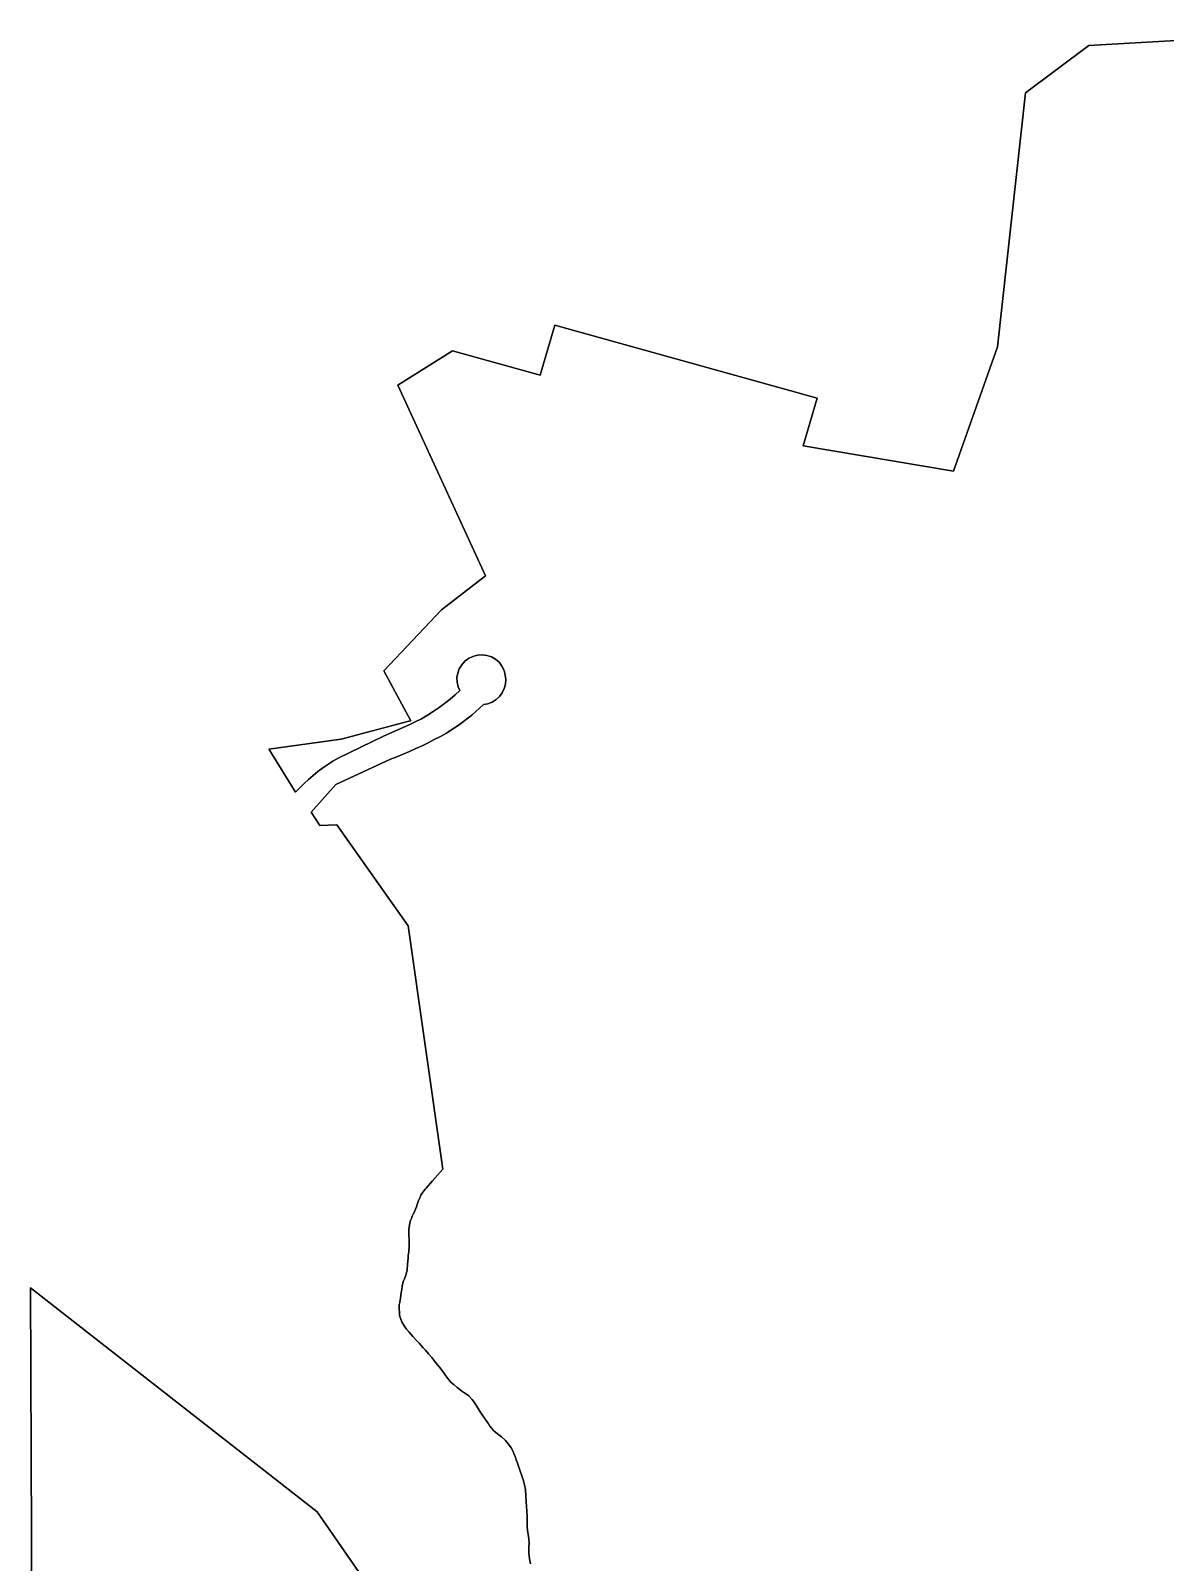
# Model space of a CAD drawing. Header units: inches. Extents: x 11258954 to 11313122, y 3645444 to 3695200.
# Drawn here: x 11270349 to 11272766, y 3675451 to 3678712 of the extents above; entities that cross this region are included whole.
import ezdxf

# ---------------------------------------------------------------- set-up
doc = ezdxf.new("R2010")
doc.units = ezdxf.units.IN
doc.header["$MEASUREMENT"] = 0
doc.layers.add('SchoolZone_Elementary', color=251, linetype='Continuous')

msp = doc.modelspace()

# ---------------------------------------------------------------- linework, layer by layer
at = {"layer": 'SchoolZone_Elementary'}
for points in [[(11273160.9495, 3678712.103, 0), (11272603.2475, 3678680.434, 0), (11272468.2795, 3678579.893, 0), (11272408.2145, 3678038.716, 0), (11272314.428, 3677774.36, 0), (11271994.33, 3677828.213, 0), (11272024.1175, 3677929.5915, 0), (11271465.2085, 3678084.708, 0), (11271433.9915, 3677978.472, 0), (11271247.5035, 3678029.956, 0), (11271130.7315, 3677957.335, 0), (11271317.8165, 3677551.057, 0), (11271223.748, 3677479.1565, 0), (11271100.823, 3677348.9475, 0), (11271158.416, 3677242.5405, 0), (11271154.519, 3677241.514, 0), (11271010.609, 3677203.602, 0), (11270856.4405, 3677182.188, 0), (11270857.0245, 3677181.243, 0), (11270913.1565, 3677090.375, 0), (11270922.125, 3677099.875, 0), (11270931.344, 3677109, 0), (11270940.875, 3677117.8125, 0), (11270950.6875, 3677126.25, 0), (11270960.7815, 3677134.375, 0), (11270971.1565, 3677142.125, 0), (11270981.7815, 3677149.5625, 0), (11270992.6565, 3677156.625, 0), (11271003.7815, 3677163.3125, 0), (11271100.094, 3677209.75, 0), (11271154.9065, 3677233.75, 0), (11271168.219, 3677240.125, 0), (11271181.2815, 3677247, 0), (11271194.0625, 3677254.375, 0), (11271206.5625, 3677262.25, 0), (11271218.75, 3677270.5625, 0), (11271230.625, 3677279.3125, 0), (11271242.1565, 3677288.5, 0), (11271253.344, 3677298.125, 0), (11271262.844, 3677306.9375, 0), (11271259.2815, 3677315, 0), (11271257.094, 3677324.625, 0), (11271256.8125, 3677334.5, 0), (11271258.4375, 3677344.25, 0), (11271261.9065, 3677353.5, 0), (11271267.094, 3677361.9375, 0), (11271273.8125, 3677369.1875, 0), (11271281.8125, 3677375, 0), (11271290.7815, 3677379.1875, 0), (11271300.469, 3677382.125, 0), (11271310.5625, 3677383.0625, 0), (11271320.625, 3677381.9375, 0), (11271330.2815, 3677378.8125, 0), (11271339.094, 3677373.8125, 0), (11271346.719, 3677367.125, 0), (11271352.844, 3677359.0625, 0), (11271357.1875, 3677349.875, 0), (11271359.594, 3677340, 0), (11271360.8125, 3677330.25, 0), (11271360.1565, 3677320.5, 0), (11271357.6565, 3677311, 0), (11271353.4375, 3677302.1875, 0), (11271347.625, 3677294.3125, 0), (11271340.4375, 3677287.625, 0), (11271332.125, 3677282.4375, 0), (11271323, 3677278.875, 0), (11271313.1875, 3677276.9375, 0), (11271305.125, 3677269.375, 0), (11271296.875, 3677262, 0), (11271288.4375, 3677254.875, 0), (11271279.8125, 3677247.9375, 0), (11271271.0315, 3677241.1875, 0), (11271262.094, 3677234.6875, 0), (11271253, 3677228.375, 0), (11271243.75, 3677222.3125, 0), (11271234.344, 3677216.4375, 0), (11271221.5625, 3677209.375, 0), (11271208.6565, 3677202.5625, 0), (11271195.6565, 3677195.9375, 0), (11271182.5315, 3677189.5, 0), (11271169.3125, 3677183.3125, 0), (11271156, 3677177.3125, 0), (11271142.594, 3677171.5625, 0), (11271129.094, 3677166, 0), (11271115.5, 3677160.6875, 0), (11270998.6565, 3677106.875, 0), (11270946.594, 3677048.1875, 0), (11270964.5315, 3677019.625, 0), (11271001.3595, 3677021.2235, 0), (11271152.8465, 3676805.72, 0), (11271226.5065, 3676288.105, 0), (11271204.7655, 3676262.8975, 0), (11271191.594, 3676247.625, 0), (11271189.469, 3676245.0625, 0), (11271187.094, 3676242.1875, 0), (11271184.875, 3676239.375, 0), (11271182.9375, 3676236.875, 0), (11271180.1875, 3676232.375, 0), (11271177.594, 3676226.9375, 0), (11271175.344, 3676221.4375, 0), (11271173.719, 3676216.875, 0), (11271172.2815, 3676212.75, 0), (11271170.469, 3676207.8125, 0), (11271168.375, 3676202.4375, 0), (11271166.125, 3676197.0625, 0), (11271163.9375, 3676192.125, 0), (11271161.8125, 3676187.4375, 0), (11271159.844, 3676182.8125, 0), (11271158.125, 3676178.25, 0), (11271156.8125, 3676173.6875, 0), (11271155.6875, 3676168.6875, 0), (11271154.844, 3676163.9375, 0), (11271154.3125, 3676160.0625, 0), (11271154.1565, 3676156, 0), (11271154.375, 3676151.0625, 0), (11271154.75, 3676145.625, 0), (11271155.125, 3676140.25, 0), (11271155.2815, 3676136.4375, 0), (11271155.3125, 3676132.75, 0), (11271155.2815, 3676129.125, 0), (11271155.125, 3676125.4375, 0), (11271154.844, 3676120.8125, 0), (11271154.4375, 3676115.9375, 0), (11271154.0625, 3676111.5, 0), (11271153.719, 3676108.25, 0), (11271153.3125, 3676104, 0), (11271152.844, 3676098.375, 0), (11271152.375, 3676092, 0), (11271151.9065, 3676085.625, 0), (11271151.5625, 3676081.0625, 0), (11271151.1565, 3676076.6875, 0), (11271150.594, 3676072.4375, 0), (11271149.719, 3676068, 0), (11271148.6565, 3676064.0625, 0), (11271147.344, 3676060.0625, 0), (11271146, 3676056.5625, 0), (11271144.875, 3676054.1875, 0), (11271143.375, 3676050.375, 0), (11271141.875, 3676044.875, 0), (11271140.5, 3676038.375, 0), (11271139.2815, 3676031.625, 0), (11271138.25, 3676025.1875, 0), (11271137.4065, 3676019.1875, 0), (11271136.594, 3676013.5625, 0), (11271135.8125, 3676008.1875, 0), (11271135.4065, 3676005.8125, 0), (11271134.9375, 3676003.25, 0), (11271134.1565, 3676000.625, 0), (11271133.6875, 3676000, 0), (11271133.5, 3675996.875, 0), (11271133.75, 3675989.8125, 0), (11271134.344, 3675983, 0), (11271134.6875, 3675977.875, 0), (11271135.4065, 3675973.8125, 0), (11271137.25, 3675968.4375, 0), (11271139.6875, 3675962.875, 0), (11271144.344, 3675954.5, 0), (11271149.5315, 3675947.375, 0), (11271155.2815, 3675940.5, 0), (11271162.875, 3675931.8125, 0), (11271170.4375, 3675923.3125, 0), (11271176.875, 3675916.3125, 0), (11271180.625, 3675912.375, 0), (11271185.094, 3675907.625, 0), (11271189.6565, 3675902.6875, 0), (11271196.625, 3675894.6875, 0), (11271203.094, 3675886.8125, 0), (11271210.0625, 3675878.125, 0), (11271215.5, 3675871.4375, 0), (11271220.469, 3675865.25, 0), (11271224.25, 3675860.3125, 0), (11271227.25, 3675856.0625, 0), (11271231.0315, 3675850.6875, 0), (11271235.0625, 3675845.125, 0), (11271239.7815, 3675839.1875, 0), (11271244.7815, 3675833.875, 0), (11271250.844, 3675828.3125, 0), (11271257.0625, 3675823.0625, 0), (11271262.8125, 3675818.5625, 0), (11271267.4375, 3675815.3125, 0), (11271271.6875, 3675812.625, 0), (11271277, 3675809, 0), (11271282.25, 3675804.9375, 0), (11271289.25, 3675797.6875, 0), (11271294.7815, 3675789.6875, 0), (11271300.625, 3675780.125, 0), (11271309.219, 3675766.9375, 0), (11271317.0625, 3675755.625, 0), (11271323.844, 3675745.5625, 0), (11271327.094, 3675740.8125, 0), (11271331.0625, 3675735.625, 0), (11271335.4375, 3675730.75, 0), (11271343.4065, 3675724.125, 0), (11271351.75, 3675718.125, 0), (11271360.4065, 3675710.1875, 0), (11271367.0315, 3675702.1875, 0), (11271372.2815, 3675694.75, 0), (11271376.0315, 3675688.1875, 0), (11271378.4375, 3675682.625, 0), (11271380.875, 3675675.75, 0), (11271383.219, 3675668.75, 0), (11271385.5625, 3675661.875, 0), (11271387.9375, 3675655.125, 0), (11271390.625, 3675647.1875, 0), (11271394.8125, 3675634.8125, 0), (11271398.4065, 3675624.0625, 0), (11271401, 3675615.5625, 0), (11271402.625, 3675605.4375, 0), (11271403.5315, 3675592.5, 0), (11271404.219, 3675579.375, 0), (11271404.875, 3675569.375, 0), (11271405.594, 3675559.5, 0), (11271406.219, 3675548.1875, 0), (11271406.5, 3675536.75, 0), (11271406.625, 3675526.6875, 0), (11271407.219, 3675518.625, 0), (11271408.5, 3675510.5, 0), (11271409.9065, 3675500.5625, 0), (11271410.594, 3675490.625, 0), (11271410.344, 3675484.3125, 0), (11271409.9375, 3675477.9375, 0), (11271410, 3675470.625, 0), (11271411.2815, 3675458.3125, 0), (11271413.25, 3675447.625, 0)], [(11271413.25, 3675447.625, 0), (11271411.2815, 3675458.3125, 0), (11271410, 3675470.625, 0), (11271409.9375, 3675477.9375, 0), (11271410.344, 3675484.3125, 0), (11271410.594, 3675490.625, 0), (11271409.9065, 3675500.5625, 0), (11271408.5, 3675510.5, 0), (11271407.219, 3675518.625, 0), (11271406.625, 3675526.6875, 0), (11271406.5, 3675536.75, 0), (11271406.219, 3675548.1875, 0), (11271405.594, 3675559.5, 0), (11271404.875, 3675569.375, 0), (11271404.219, 3675579.375, 0), (11271403.5315, 3675592.5, 0), (11271402.625, 3675605.4375, 0), (11271401, 3675615.5625, 0), (11271398.4065, 3675624.0625, 0), (11271394.8125, 3675634.8125, 0), (11271390.625, 3675647.1875, 0), (11271387.9375, 3675655.125, 0), (11271385.5625, 3675661.875, 0), (11271383.219, 3675668.75, 0), (11271380.875, 3675675.75, 0), (11271378.4375, 3675682.625, 0), (11271376.0315, 3675688.1875, 0), (11271372.2815, 3675694.75, 0), (11271367.0315, 3675702.1875, 0), (11271360.4065, 3675710.1875, 0), (11271351.75, 3675718.125, 0), (11271343.4065, 3675724.125, 0), (11271335.4375, 3675730.75, 0), (11271331.0625, 3675735.625, 0), (11271327.094, 3675740.8125, 0), (11271323.844, 3675745.5625, 0), (11271317.0625, 3675755.625, 0), (11271309.219, 3675766.9375, 0), (11271300.625, 3675780.125, 0), (11271294.7815, 3675789.6875, 0), (11271289.25, 3675797.6875, 0), (11271282.25, 3675804.9375, 0), (11271277, 3675809, 0), (11271271.6875, 3675812.625, 0), (11271267.4375, 3675815.3125, 0), (11271262.8125, 3675818.5625, 0), (11271257.0625, 3675823.0625, 0), (11271250.844, 3675828.3125, 0), (11271244.7815, 3675833.875, 0), (11271239.7815, 3675839.1875, 0), (11271235.0625, 3675845.125, 0), (11271231.0315, 3675850.6875, 0), (11271227.25, 3675856.0625, 0), (11271224.25, 3675860.3125, 0), (11271220.469, 3675865.25, 0), (11271215.5, 3675871.4375, 0), (11271210.0625, 3675878.125, 0), (11271203.094, 3675886.8125, 0), (11271196.625, 3675894.6875, 0), (11271189.6565, 3675902.6875, 0), (11271185.094, 3675907.625, 0), (11271180.625, 3675912.375, 0), (11271176.875, 3675916.3125, 0), (11271170.4375, 3675923.3125, 0), (11271162.875, 3675931.8125, 0), (11271155.2815, 3675940.5, 0), (11271149.5315, 3675947.375, 0), (11271144.344, 3675954.5, 0), (11271139.6875, 3675962.875, 0), (11271137.25, 3675968.4375, 0), (11271135.4065, 3675973.8125, 0), (11271134.6875, 3675977.875, 0), (11271134.344, 3675983, 0), (11271133.75, 3675989.8125, 0), (11271133.5, 3675996.875, 0), (11271133.6875, 3676000, 0), (11271134.1565, 3676000.625, 0), (11271134.9375, 3676003.25, 0), (11271135.4065, 3676005.8125, 0), (11271135.8125, 3676008.1875, 0), (11271136.594, 3676013.5625, 0), (11271137.4065, 3676019.1875, 0), (11271138.25, 3676025.1875, 0), (11271139.2815, 3676031.625, 0), (11271140.5, 3676038.375, 0), (11271141.875, 3676044.875, 0), (11271143.375, 3676050.375, 0), (11271144.875, 3676054.1875, 0), (11271146, 3676056.5625, 0), (11271147.344, 3676060.0625, 0), (11271148.6565, 3676064.0625, 0), (11271149.719, 3676068, 0), (11271150.594, 3676072.4375, 0), (11271151.1565, 3676076.6875, 0), (11271151.5625, 3676081.0625, 0), (11271151.9065, 3676085.625, 0), (11271152.375, 3676092, 0), (11271152.844, 3676098.375, 0), (11271153.3125, 3676104, 0), (11271153.719, 3676108.25, 0), (11271154.0625, 3676111.5, 0), (11271154.4375, 3676115.9375, 0), (11271154.844, 3676120.8125, 0), (11271155.125, 3676125.4375, 0), (11271155.2815, 3676129.125, 0), (11271155.3125, 3676132.75, 0), (11271155.2815, 3676136.4375, 0), (11271155.125, 3676140.25, 0), (11271154.75, 3676145.625, 0), (11271154.375, 3676151.0625, 0), (11271154.1565, 3676156, 0), (11271154.3125, 3676160.0625, 0), (11271154.844, 3676163.9375, 0), (11271155.6875, 3676168.6875, 0), (11271156.8125, 3676173.6875, 0), (11271158.125, 3676178.25, 0), (11271159.844, 3676182.8125, 0), (11271161.8125, 3676187.4375, 0), (11271163.9375, 3676192.125, 0), (11271166.125, 3676197.0625, 0), (11271168.375, 3676202.4375, 0), (11271170.469, 3676207.8125, 0), (11271172.2815, 3676212.75, 0), (11271173.719, 3676216.875, 0), (11271175.344, 3676221.4375, 0), (11271177.594, 3676226.9375, 0), (11271180.1875, 3676232.375, 0), (11271182.9375, 3676236.875, 0), (11271184.875, 3676239.375, 0), (11271187.094, 3676242.1875, 0), (11271189.469, 3676245.0625, 0), (11271191.594, 3676247.625, 0), (11271204.7655, 3676262.8975, 0), (11271226.5065, 3676288.105, 0), (11271152.8465, 3676805.72, 0), (11271001.3595, 3677021.2235, 0), (11270964.5315, 3677019.625, 0), (11270946.594, 3677048.1875, 0), (11270998.6565, 3677106.875, 0), (11271115.5, 3677160.6875, 0), (11271129.094, 3677166, 0), (11271142.594, 3677171.5625, 0), (11271156, 3677177.3125, 0), (11271169.3125, 3677183.3125, 0), (11271182.5315, 3677189.5, 0), (11271195.6565, 3677195.9375, 0), (11271208.6565, 3677202.5625, 0), (11271221.5625, 3677209.375, 0), (11271234.344, 3677216.4375, 0), (11271243.75, 3677222.3125, 0), (11271253, 3677228.375, 0), (11271262.094, 3677234.6875, 0), (11271271.0315, 3677241.1875, 0), (11271279.8125, 3677247.9375, 0), (11271288.4375, 3677254.875, 0), (11271296.875, 3677262, 0), (11271305.125, 3677269.375, 0), (11271313.1875, 3677276.9375, 0), (11271323, 3677278.875, 0), (11271332.125, 3677282.4375, 0), (11271340.4375, 3677287.625, 0), (11271347.625, 3677294.3125, 0), (11271353.4375, 3677302.1875, 0), (11271357.6565, 3677311, 0), (11271360.1565, 3677320.5, 0), (11271360.8125, 3677330.25, 0), (11271359.594, 3677340, 0), (11271357.1875, 3677349.875, 0), (11271352.844, 3677359.0625, 0), (11271346.719, 3677367.125, 0), (11271339.094, 3677373.8125, 0), (11271330.2815, 3677378.8125, 0), (11271320.625, 3677381.9375, 0), (11271310.5625, 3677383.0625, 0), (11271300.469, 3677382.125, 0), (11271290.7815, 3677379.1875, 0), (11271281.8125, 3677375, 0), (11271273.8125, 3677369.1875, 0), (11271267.094, 3677361.9375, 0), (11271261.9065, 3677353.5, 0), (11271258.4375, 3677344.25, 0), (11271256.8125, 3677334.5, 0), (11271257.094, 3677324.625, 0), (11271259.2815, 3677315, 0), (11271262.844, 3677306.9375, 0), (11271253.344, 3677298.125, 0), (11271242.1565, 3677288.5, 0), (11271230.625, 3677279.3125, 0), (11271218.75, 3677270.5625, 0), (11271206.5625, 3677262.25, 0), (11271194.0625, 3677254.375, 0), (11271181.2815, 3677247, 0), (11271168.219, 3677240.125, 0), (11271154.9065, 3677233.75, 0), (11271100.094, 3677209.75, 0), (11271003.7815, 3677163.3125, 0), (11270992.6565, 3677156.625, 0), (11270981.7815, 3677149.5625, 0), (11270971.1565, 3677142.125, 0), (11270960.7815, 3677134.375, 0), (11270950.6875, 3677126.25, 0), (11270940.875, 3677117.8125, 0), (11270931.344, 3677109, 0), (11270922.125, 3677099.875, 0), (11270913.1565, 3677090.375, 0), (11270857.0245, 3677181.243, 0), (11270856.4405, 3677182.188, 0), (11271010.609, 3677203.602, 0), (11271154.519, 3677241.514, 0), (11271158.416, 3677242.5405, 0), (11271100.823, 3677348.9475, 0), (11271223.748, 3677479.1565, 0), (11271317.8165, 3677551.057, 0), (11271130.7315, 3677957.335, 0), (11271247.5035, 3678029.956, 0), (11271433.9915, 3677978.472, 0), (11271465.2085, 3678084.708, 0), (11272024.1175, 3677929.5915, 0), (11271994.33, 3677828.213, 0), (11272314.428, 3677774.36, 0), (11272408.2145, 3678038.716, 0), (11272468.2795, 3678579.893, 0), (11272603.2475, 3678680.434, 0), (11273160.9495, 3678712.103, 0)], [(11271209.912, 3675196.517, 0), (11270958.9025, 3675558.1095, 0), (11270348.7215, 3676035.136, 0), (11270355.0395, 3674442.4835, 0)], [(11270355.0395, 3674442.4835, 0), (11270348.7215, 3676035.136, 0), (11270958.9025, 3675558.1095, 0), (11271209.912, 3675196.517, 0)]]:
    msp.add_polyline3d(points, dxfattribs=at)

doc.saveas('drawing.dxf')
